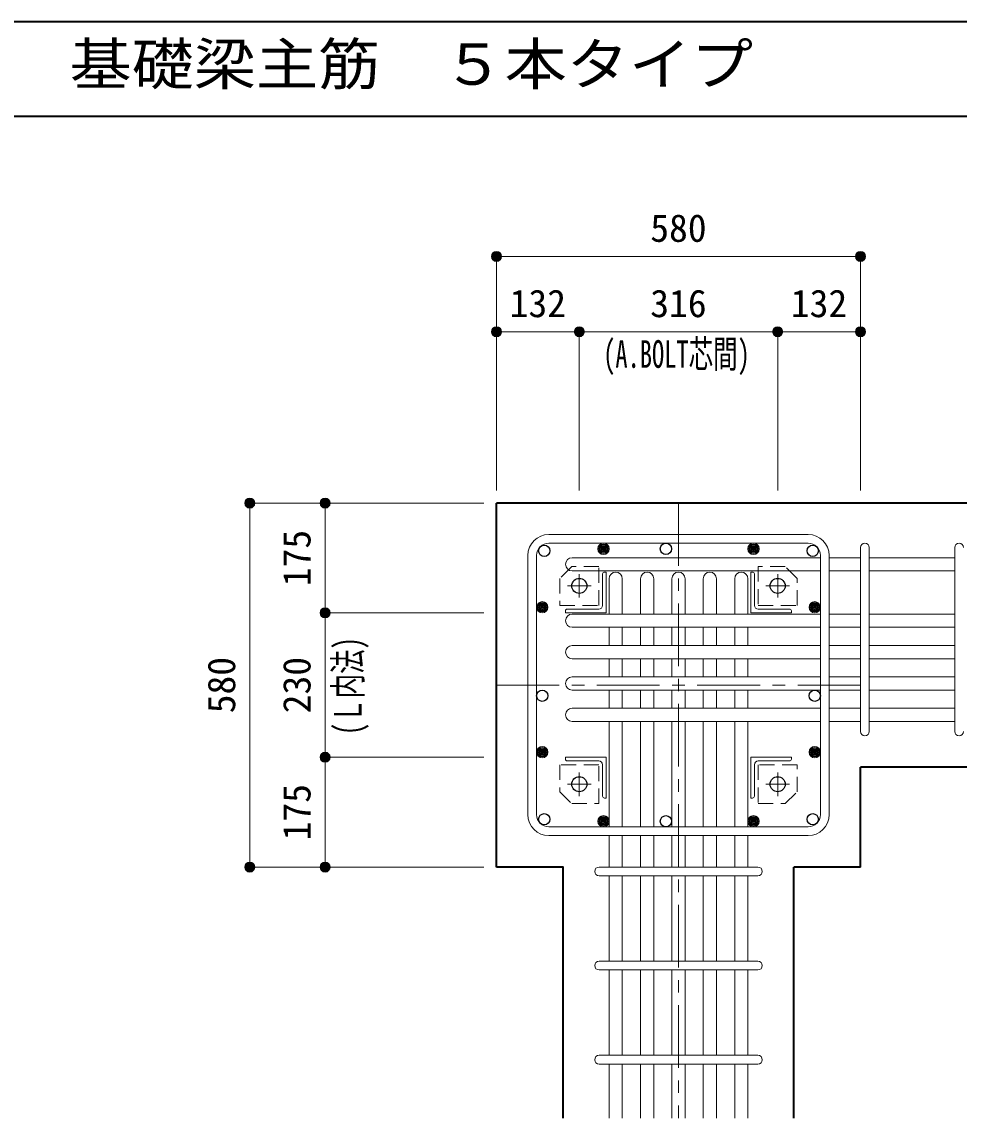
# Model space of a CAD drawing. Units: millimetres at full size, sheet at 1:20. Extents: x -3982 to 3969, y -2797 to 2801.
# Drawn here: x -628 to 865, y -1745 to 2 of the extents above; entities that cross this region are included whole.
import ezdxf
from ezdxf.enums import TextEntityAlignment as Align

# ---------------------------------------------------------------- set-up
doc = ezdxf.new("R2010")
doc.units = ezdxf.units.MM
doc.header["$LTSCALE"] = 20
doc.header["$PDMODE"] = 32
doc.header["$PDSIZE"] = 12
doc.linetypes.add('CHAIN1', pattern=[8, 5, -1, 1, -1])
doc.linetypes.add('DASHED1', pattern=[1.8, 1.2, -0.6])
for name, color, linetype, lineweight in [('6-1_躯体線', 2, 'Continuous', 35), ('6-2_A.Bolt_', 4, 'Continuous', 9), ('6-3_柱型主筋', 4, 'Continuous', 9), ('6-4_フープ', 7, 'Continuous', 18), ('6-5_梁主筋', 7, 'Continuous', 18), ('6-6_S.T.P.', 7, 'Continuous', 18), ('6-7_文字', 7, 'Continuous', 18), ('6-9', 4, 'DASHED1', 9), ('6-D_寸法', 4, 'Continuous', 9), ('F-0_枠', 6, 'Continuous', 40)]:
    doc.layers.add(name, color=color, linetype=linetype, lineweight=lineweight)
doc.styles.add('ＭＳ ゴシック', font='')
doc.styles.get('ＭＳ ゴシック').set_extended_font_data('MS Gothic')

msp = doc.modelspace()

# ---------------------------------------------------------------- linework, layer by layer
at = {"layer": '6-1_躯体線'}
for p, q in [((1108.29, -764.67), (128.29, -764.67)), ((128.29, -1344.67), (128.29, -764.67)), ((1108.29, -1185.67), (708.29, -1185.67)), ((708.29, -1344.67), (708.29, -1185.67)), ((601.79, -1744.67), (601.79, -1344.67)), ((708.29, -1344.67), (601.79, -1344.67))]:
    msp.add_line(p, q, dxfattribs=at)
msp.add_lwpolyline([(234.79, -1744.67), (234.79, -1344.67), (128.29, -1344.67)], dxfattribs=at)
at = {"layer": '6-2_A.Bolt_', "linetype": 'CHAIN1'}
for p, q in [((260.29, -915.37), (260.29, -877.87)), ((576.29, -915.37), (576.29, -877.87)), ((278.99, -896.67), (241.49, -896.67)), ((557.59, -896.67), (595.09, -896.67)), ((260.29, -1193.97), (260.29, -1231.47)), ((576.29, -1193.97), (576.29, -1231.47)), ((278.99, -1212.67), (241.49, -1212.67)), ((557.59, -1212.67), (595.09, -1212.67))]:
    msp.add_line(p, q, dxfattribs=at)
at = {"layer": '6-2_A.Bolt_'}
for p, q in [((297.29, -877.67), (297.29, -927.67)), ((303.29, -874.67), (300.29, -874.67)), ((303.29, -874.67), (303.29, -939.67)), ((533.29, -874.67), (533.29, -939.67)), ((533.29, -874.67), (536.29, -874.67)), ((539.29, -877.67), (539.29, -927.67)), ((238.29, -939.67), (238.29, -936.67)), ((238.29, -939.67), (303.29, -939.67)), ((241.29, -933.67), (291.29, -933.67)), ((598.29, -939.67), (533.29, -939.67)), ((595.29, -933.67), (545.29, -933.67)), ((598.29, -939.67), (598.29, -936.67)), ((238.29, -1169.67), (238.29, -1172.67)), ((238.29, -1169.67), (303.29, -1169.67)), ((303.29, -1234.67), (303.29, -1169.67)), ((598.29, -1169.67), (533.29, -1169.67)), ((533.29, -1234.67), (533.29, -1169.67)), ((598.29, -1169.67), (598.29, -1172.67)), ((241.29, -1175.67), (291.29, -1175.67)), ((297.29, -1231.67), (297.29, -1181.67)), ((539.29, -1231.67), (539.29, -1181.67)), ((595.29, -1175.67), (545.29, -1175.67)), ((303.29, -1234.67), (300.29, -1234.67)), ((533.29, -1234.67), (536.29, -1234.67))]:
    msp.add_line(p, q, dxfattribs=at)
at = {"layer": '6-2_A.Bolt_', "color": 3, "lineweight": 25}
for centre in [(260.29, -896.67), (576.29, -896.67), (260.29, -1212.67), (576.29, -1212.67)]:
    msp.add_circle(centre, 12, dxfattribs=at)
at = {"layer": '6-2_A.Bolt_'}
for centre, radius, start, end in [((300.29, -877.67), 3, 90, 180), ((536.29, -877.67), 3, 0, 90), ((241.29, -936.67), 3, 90, 180), ((291.29, -927.67), 6, 270, 0), ((545.29, -927.67), 6, 180, 270), ((595.29, -936.67), 3, 0, 90), ((241.29, -1172.67), 3, 180, 270), ((291.29, -1181.67), 6, 0, 90), ((545.29, -1181.67), 6, 90, 180), ((595.29, -1172.67), 3, 270, 0), ((300.29, -1231.67), 3, 180, 270), ((536.29, -1231.67), 3, 270, 0)]:
    msp.add_arc(centre, radius, start, end, dxfattribs=at)
at = {"layer": '6-3_柱型主筋', "color": 3, "lineweight": 25}
for centre in [(204.37, -840.75), (398.29, -837.67), (632.22, -840.75), (201.29, -1071.67), (635.29, -1071.67), (204.37, -1268.6), (398.29, -1271.67), (632.22, -1268.6)]:
    msp.add_circle(centre, 9, dxfattribs=at)
at = {"layer": '6-3_柱型主筋'}
for centre, radius in [((298.79, -837.67), 9), ((298.79, -837.67), 7.6), ((298.79, -837.67), 6.2), ((298.79, -837.67), 4.8), ((298.79, -837.67), 3.4), ((298.79, -837.67), 2), ((298.79, -837.67), 0.6), ((537.79, -837.67), 9), ((537.79, -837.67), 7.6), ((537.79, -837.67), 6.2), ((537.79, -837.67), 4.8), ((537.79, -837.67), 3.4), ((537.79, -837.67), 2), ((537.79, -837.67), 0.6), ((201.29, -930.67), 9), ((201.29, -930.67), 7.6), ((201.29, -930.67), 6.2), ((635.29, -930.67), 9), ((635.29, -930.67), 7.6), ((635.29, -930.67), 6.2), ((201.29, -930.67), 4.8), ((201.29, -930.67), 3.4), ((201.29, -930.67), 2), ((201.29, -930.67), 0.6), ((635.29, -930.67), 4.8), ((635.29, -930.67), 3.4), ((635.29, -930.67), 2), ((635.29, -930.67), 0.6), ((201.29, -1161.63), 9), ((635.29, -1161.63), 9), ((201.29, -1161.63), 7.6), ((201.29, -1161.63), 6.2), ((201.29, -1161.63), 4.8), ((201.29, -1161.63), 3.4), ((201.29, -1161.63), 2), ((201.29, -1161.63), 0.6), ((635.29, -1161.63), 7.6), ((635.29, -1161.63), 6.2), ((635.29, -1161.63), 4.8), ((635.29, -1161.63), 3.4), ((635.29, -1161.63), 2), ((635.29, -1161.63), 0.6), ((298.79, -1271.67), 9), ((298.79, -1271.67), 7.6), ((298.79, -1271.67), 6.2), ((298.79, -1271.67), 4.8), ((298.79, -1271.67), 3.4), ((298.79, -1271.67), 2), ((298.79, -1271.67), 0.6), ((537.79, -1271.67), 9), ((537.79, -1271.67), 7.6), ((537.79, -1271.67), 6.2), ((537.79, -1271.67), 4.8), ((537.79, -1271.67), 3.4), ((537.79, -1271.67), 2), ((537.79, -1271.67), 0.6)]:
    msp.add_circle(centre, radius, dxfattribs=at)
at = {"layer": '6-4_フープ'}
for p, q in [((624.79, -814.67), (211.79, -814.67)), ((624.79, -828.67), (211.79, -828.67)), ((178.29, -1261.17), (178.29, -848.17)), ((192.29, -1261.17), (192.29, -848.17)), ((644.29, -1261.17), (644.29, -848.17)), ((658.29, -1261.17), (658.29, -848.17)), ((624.79, -1280.67), (211.79, -1280.67)), ((624.79, -1294.67), (211.79, -1294.67))]:
    msp.add_line(p, q, dxfattribs=at)
for centre, radius, start, end in [((211.79, -848.17), 33.5, 90, 180), ((624.79, -848.17), 33.5, 0, 90), ((211.79, -848.17), 19.5, 90, 180), ((624.79, -848.17), 19.5, 0, 90), ((211.79, -1261.17), 33.5, 180, 270), ((211.79, -1261.17), 19.5, 180, 270), ((624.79, -1261.17), 19.5, 270, 0), ((624.79, -1261.17), 33.5, 270, 0)]:
    msp.add_arc(centre, radius, start, end, dxfattribs=at)
at = {"layer": '6-5_梁主筋'}
for p, q in [((248.79, -851.75), (644.29, -851.75)), ((708.29, -851.75), (658.29, -851.75)), ((858.29, -851.75), (722.29, -851.75)), ((248.79, -872.75), (644.29, -872.75)), ((708.29, -872.75), (658.29, -872.75)), ((858.29, -872.75), (722.29, -872.75)), ((307.79, -885.17), (307.79, -941.67)), ((328.79, -885.17), (328.79, -941.67)), ((357.79, -885.17), (357.79, -941.67)), ((378.79, -885.17), (378.79, -941.67)), ((407.79, -885.17), (407.79, -941.67)), ((428.79, -885.17), (428.79, -941.67)), ((457.79, -885.17), (457.79, -941.67)), ((478.79, -885.17), (478.79, -941.67)), ((507.79, -885.17), (507.79, -941.67)), ((528.79, -885.17), (528.79, -941.67)), ((248.79, -941.67), (644.29, -941.67)), ((708.29, -941.67), (658.29, -941.67)), ((858.29, -941.67), (722.29, -941.67)), ((248.79, -962.67), (644.29, -962.67)), ((307.79, -962.67), (307.79, -991.67)), ((328.79, -962.67), (328.79, -991.67)), ((357.79, -962.67), (357.79, -991.67)), ((378.79, -962.67), (378.79, -991.67)), ((407.79, -962.67), (407.79, -991.67)), ((428.79, -962.67), (428.79, -991.67)), ((457.79, -962.67), (457.79, -991.67)), ((478.79, -962.67), (478.79, -991.67)), ((507.79, -962.67), (507.79, -991.67)), ((528.79, -962.67), (528.79, -991.67)), ((708.29, -962.67), (658.29, -962.67)), ((858.29, -962.67), (722.29, -962.67)), ((248.79, -991.67), (644.29, -991.67)), ((708.29, -991.67), (658.29, -991.67)), ((858.29, -991.67), (722.29, -991.67)), ((248.79, -1012.67), (644.29, -1012.67)), ((307.79, -1012.67), (307.79, -1041.67)), ((328.79, -1012.67), (328.79, -1041.67)), ((357.79, -1012.67), (357.79, -1041.67)), ((378.79, -1012.67), (378.79, -1041.67)), ((407.79, -1012.67), (407.79, -1041.67)), ((428.79, -1012.67), (428.79, -1041.67)), ((457.79, -1012.67), (457.79, -1041.67)), ((478.79, -1012.67), (478.79, -1041.67)), ((507.79, -1012.67), (507.79, -1041.67)), ((528.79, -1012.67), (528.79, -1041.67)), ((708.29, -1012.67), (658.29, -1012.67)), ((858.29, -1012.67), (722.29, -1012.67)), ((248.79, -1041.67), (644.29, -1041.67)), ((708.29, -1041.67), (658.29, -1041.67)), ((858.29, -1041.67), (722.29, -1041.67)), ((248.79, -1062.67), (644.29, -1062.67)), ((307.79, -1062.67), (307.79, -1091.67)), ((328.79, -1062.67), (328.79, -1091.67)), ((357.79, -1062.67), (357.79, -1091.67)), ((378.79, -1062.67), (378.79, -1091.67)), ((407.79, -1062.67), (407.79, -1091.67)), ((428.79, -1062.67), (428.79, -1091.67)), ((457.79, -1062.67), (457.79, -1091.67)), ((478.79, -1062.67), (478.79, -1091.67)), ((507.79, -1062.67), (507.79, -1091.67)), ((528.79, -1062.67), (528.79, -1091.67)), ((708.29, -1062.67), (658.29, -1062.67)), ((858.29, -1062.67), (722.29, -1062.67)), ((248.79, -1091.67), (644.29, -1091.67)), ((708.29, -1091.67), (658.29, -1091.67)), ((858.29, -1091.67), (722.29, -1091.67)), ((248.79, -1112.67), (644.29, -1112.67)), ((307.79, -1112.67), (307.79, -1280.67)), ((328.79, -1112.67), (328.79, -1280.67)), ((357.79, -1112.67), (357.79, -1280.67)), ((378.79, -1112.67), (378.79, -1280.67)), ((407.79, -1112.67), (407.79, -1280.67)), ((428.79, -1112.67), (428.79, -1280.67)), ((457.79, -1112.67), (457.79, -1280.67)), ((478.79, -1112.67), (478.79, -1280.67)), ((507.79, -1112.67), (507.79, -1280.67)), ((528.79, -1112.67), (528.79, -1280.67)), ((708.29, -1112.67), (658.29, -1112.67)), ((858.29, -1112.67), (722.29, -1112.67)), ((307.79, -1294.67), (307.79, -1344.67)), ((328.79, -1294.67), (328.79, -1344.67)), ((357.79, -1294.67), (357.79, -1344.67)), ((378.79, -1294.67), (378.79, -1344.67)), ((407.79, -1294.67), (407.79, -1344.67)), ((428.79, -1294.67), (428.79, -1344.67)), ((457.79, -1294.67), (457.79, -1344.67)), ((478.79, -1294.67), (478.79, -1344.67)), ((507.79, -1294.67), (507.79, -1344.67)), ((528.79, -1294.67), (528.79, -1344.67)), ((307.79, -1358.67), (307.79, -1494.67)), ((328.79, -1358.67), (328.79, -1494.67)), ((357.79, -1358.67), (357.79, -1494.67)), ((378.79, -1358.67), (378.79, -1494.67)), ((407.79, -1358.67), (407.79, -1494.67)), ((428.79, -1358.67), (428.79, -1494.67)), ((457.79, -1358.67), (457.79, -1494.67)), ((478.79, -1358.67), (478.79, -1494.67)), ((507.79, -1358.67), (507.79, -1494.67)), ((528.79, -1358.67), (528.79, -1494.67)), ((307.79, -1508.67), (307.79, -1644.67)), ((328.79, -1508.67), (328.79, -1644.67)), ((357.79, -1508.67), (357.79, -1644.67)), ((378.79, -1508.67), (378.79, -1644.67)), ((407.79, -1508.67), (407.79, -1644.67)), ((428.79, -1508.67), (428.79, -1644.67)), ((457.79, -1508.67), (457.79, -1644.67)), ((478.79, -1508.67), (478.79, -1644.67)), ((507.79, -1508.67), (507.79, -1644.67)), ((528.79, -1508.67), (528.79, -1644.67)), ((307.79, -1658.67), (307.79, -1744.67)), ((328.79, -1658.67), (328.79, -1744.67)), ((357.79, -1658.67), (357.79, -1744.67)), ((378.79, -1658.67), (378.79, -1744.67)), ((407.79, -1658.67), (407.79, -1744.67)), ((428.79, -1658.67), (428.79, -1744.67)), ((457.79, -1658.67), (457.79, -1744.67)), ((478.79, -1658.67), (478.79, -1744.67)), ((507.79, -1658.67), (507.79, -1744.67)), ((528.79, -1658.67), (528.79, -1744.67))]:
    msp.add_line(p, q, dxfattribs=at)
for centre, start, end in [((248.79, -862.25), 90, 180), ((248.79, -862.25), 180, 270), ((318.29, -885.17), 90, 180), ((318.29, -885.17), 0, 90), ((368.29, -885.17), 90, 180), ((368.29, -885.17), 0, 90), ((418.29, -885.17), 90, 180), ((418.29, -885.17), 0, 90), ((468.29, -885.17), 90, 180), ((468.29, -885.17), 0, 90), ((518.29, -885.17), 90, 180), ((518.29, -885.17), 0, 90), ((248.79, -952.17), 90, 180), ((248.79, -952.17), 180, 270), ((248.79, -1002.17), 90, 180), ((248.79, -1002.17), 180, 270), ((248.79, -1052.17), 90, 180), ((248.79, -1052.17), 180, 270), ((248.79, -1102.17), 90, 180), ((248.79, -1102.17), 180, 270)]:
    msp.add_arc(centre, 10.5, start, end, dxfattribs=at)
at = {"layer": '6-6_S.T.P.'}
for p, q in [((708.29, -1128.67), (708.29, -836.14)), ((708.29, -1128.67), (708.29, -836.14)), ((708.29, -1128.67), (708.29, -836.14)), ((708.29, -1128.67), (708.29, -836.14)), ((722.29, -1128.67), (722.29, -836.14)), ((722.29, -1128.67), (722.29, -836.14)), ((722.29, -1128.67), (722.29, -836.14)), ((722.29, -1128.67), (722.29, -836.14)), ((858.29, -1128.67), (858.29, -836.14)), ((291.79, -1344.67), (544.4, -1344.67)), ((291.79, -1358.67), (544.4, -1358.67)), ((291.79, -1494.67), (544.4, -1494.67)), ((291.79, -1508.67), (544.4, -1508.67)), ((291.79, -1644.67), (544.4, -1644.67)), ((291.79, -1658.67), (544.4, -1658.67))]:
    msp.add_line(p, q, dxfattribs=at)
for centre, start, end in [((715.29, -835.75), 0, 180), ((715.29, -835.75), 0, 180), ((715.29, -835.75), 0, 180), ((715.29, -835.75), 0, 180), ((865.29, -835.75), 0, 180), ((715.29, -1128.67), 180, 0), ((715.29, -1128.67), 180, 0), ((715.29, -1128.67), 180, 0), ((715.29, -1128.67), 180, 0), ((865.29, -1128.67), 180, 0), ((291.79, -1351.67), 90, 270), ((291.79, -1351.67), 90, 270), ((291.79, -1351.67), 90, 270), ((291.79, -1351.67), 90, 270), ((544.79, -1351.67), 270, 90), ((544.79, -1351.67), 270, 90), ((544.79, -1351.67), 270, 90), ((544.79, -1351.67), 270, 90), ((291.79, -1501.67), 90, 270), ((544.79, -1501.67), 270, 90), ((291.79, -1651.67), 90, 270), ((544.79, -1651.67), 270, 90)]:
    msp.add_arc(centre, 7, start, end, dxfattribs=at)
at = {"layer": '6-9'}
for points in [[(291.29, -865.67), (248.29, -865.67), (229.29, -884.67), (229.29, -927.67), (291.29, -927.67)], [(607.29, -927.67), (607.29, -884.67), (588.29, -865.67), (545.29, -865.67), (545.29, -927.67)], [(229.29, -1181.67), (229.29, -1224.67), (248.29, -1243.67), (291.29, -1243.67), (291.29, -1181.67)], [(545.29, -1243.67), (588.29, -1243.67), (607.29, -1224.67), (607.29, -1181.67), (545.29, -1181.67)]]:
    msp.add_lwpolyline(points, close=True, dxfattribs=at)
at = {"layer": '6-D_寸法'}
for p, q in [((128.29, -371.65), (708.29, -371.65)), ((708.29, -371.65), (708.29, -491.65)), ((128.29, -491.65), (260.29, -491.65)), ((260.29, -491.65), (260.29, -744.67)), ((260.29, -491.65), (576.29, -491.65)), ((576.29, -491.65), (576.29, -744.67)), ((576.29, -491.65), (708.29, -491.65)), ((708.29, -491.65), (708.29, -744.67)), ((-264.74, -764.67), (-144.74, -764.67)), ((-264.74, -764.67), (-264.74, -1344.67)), ((-144.74, -764.67), (108.29, -764.67)), ((-144.74, -764.67), (-144.74, -939.67)), ((-144.74, -939.67), (108.29, -939.67)), ((-144.74, -939.67), (-144.74, -1169.67)), ((-144.74, -1169.67), (108.29, -1169.67)), ((-144.74, -1169.67), (-144.74, -1344.67))]:
    msp.add_line(p, q, dxfattribs=at)
at = {"layer": '6-D_寸法', "linetype": 'CHAIN1'}
for p, q in [((418.29, -764.67), (418.29, -1744.67)), ((128.29, -1054.67), (708.29, -1054.67))]:
    msp.add_line(p, q, dxfattribs=at)
at = {"layer": '6-D_寸法'}
for points in [[(128.29, -371.65), (128.29, -491.65), (128.29, -744.67)], [(-264.74, -1344.67), (-144.74, -1344.67), (108.29, -1344.67)]]:
    msp.add_lwpolyline(points, dxfattribs=at)
for centre, radius in [((128.29, -371.65), 8), ((128.29, -371.65), 7.2), ((128.29, -371.65), 6.4), ((128.29, -371.65), 5.6), ((708.29, -371.65), 8), ((708.29, -371.65), 7.2), ((708.29, -371.65), 6.4), ((708.29, -371.65), 5.6), ((128.29, -371.65), 4.8), ((128.29, -371.65), 4), ((128.29, -371.65), 3.2), ((128.29, -371.65), 2.4), ((128.29, -371.65), 1.6), ((128.29, -371.65), 0.8), ((708.29, -371.65), 4.8), ((708.29, -371.65), 4), ((708.29, -371.65), 3.2), ((708.29, -371.65), 2.4), ((708.29, -371.65), 1.6), ((708.29, -371.65), 0.8), ((128.29, -491.65), 8), ((128.29, -491.65), 7.2), ((128.29, -491.65), 6.4), ((128.29, -491.65), 5.6), ((128.29, -491.65), 4.8), ((128.29, -491.65), 4), ((128.29, -491.65), 3.2), ((260.29, -491.65), 8), ((260.29, -491.65), 7.2), ((260.29, -491.65), 6.4), ((260.29, -491.65), 5.6), ((260.29, -491.65), 4.8), ((260.29, -491.65), 4), ((260.29, -491.65), 3.2), ((576.29, -491.65), 8), ((576.29, -491.65), 7.2), ((576.29, -491.65), 6.4), ((576.29, -491.65), 5.6), ((576.29, -491.65), 4.8), ((576.29, -491.65), 4), ((576.29, -491.65), 3.2), ((708.29, -491.65), 8), ((708.29, -491.65), 7.2), ((708.29, -491.65), 6.4), ((708.29, -491.65), 5.6), ((708.29, -491.65), 4.8), ((708.29, -491.65), 4), ((708.29, -491.65), 3.2), ((128.29, -491.65), 2.4), ((128.29, -491.65), 1.6), ((128.29, -491.65), 0.8), ((260.29, -491.65), 2.4), ((260.29, -491.65), 1.6), ((260.29, -491.65), 0.8), ((576.29, -491.65), 2.4), ((576.29, -491.65), 1.6), ((576.29, -491.65), 0.8), ((708.29, -491.65), 2.4), ((708.29, -491.65), 1.6), ((708.29, -491.65), 0.8), ((-264.74, -764.67), 8), ((-264.74, -764.67), 7.2), ((-264.74, -764.67), 6.4), ((-264.74, -764.67), 5.6), ((-264.74, -764.67), 4.8), ((-264.74, -764.67), 4), ((-264.74, -764.67), 3.2), ((-264.74, -764.67), 2.4), ((-264.74, -764.67), 1.6), ((-264.74, -764.67), 0.8), ((-144.74, -764.67), 8), ((-144.74, -764.67), 7.2), ((-144.74, -764.67), 6.4), ((-144.74, -764.67), 5.6), ((-144.74, -764.67), 4.8), ((-144.74, -764.67), 4), ((-144.74, -764.67), 3.2), ((-144.74, -764.67), 2.4), ((-144.74, -764.67), 1.6), ((-144.74, -764.67), 0.8), ((-144.74, -939.67), 8), ((-144.74, -939.67), 7.2), ((-144.74, -939.67), 6.4), ((-144.74, -939.67), 5.6), ((-144.74, -939.67), 4.8), ((-144.74, -939.67), 4), ((-144.74, -939.67), 3.2), ((-144.74, -939.67), 2.4), ((-144.74, -939.67), 1.6), ((-144.74, -939.67), 0.8), ((-144.74, -1169.67), 8), ((-144.74, -1169.67), 7.2), ((-144.74, -1169.67), 6.4), ((-144.74, -1169.67), 5.6), ((-144.74, -1169.67), 4.8), ((-144.74, -1169.67), 4), ((-144.74, -1169.67), 3.2), ((-144.74, -1169.67), 2.4), ((-144.74, -1169.67), 1.6), ((-144.74, -1169.67), 0.8), ((-264.74, -1344.67), 8), ((-264.74, -1344.67), 7.2), ((-264.74, -1344.67), 6.4), ((-264.74, -1344.67), 5.6), ((-264.74, -1344.67), 4.8), ((-264.74, -1344.67), 4), ((-264.74, -1344.67), 3.2), ((-264.74, -1344.67), 2.4), ((-264.74, -1344.67), 1.6), ((-264.74, -1344.67), 0.8), ((-144.74, -1344.67), 8), ((-144.74, -1344.67), 7.2), ((-144.74, -1344.67), 6.4), ((-144.74, -1344.67), 5.6), ((-144.74, -1344.67), 4.8), ((-144.74, -1344.67), 4), ((-144.74, -1344.67), 3.2), ((-144.74, -1344.67), 2.4), ((-144.74, -1344.67), 1.6), ((-144.74, -1344.67), 0.8)]:
    msp.add_circle(centre, radius, dxfattribs=at)
at = {"layer": '6-D_寸法', "color": 7}
for p in [(128.29, -371.65), (708.29, -371.65), (128.29, -491.65), (260.29, -491.65), (576.29, -491.65), (708.29, -491.65), (-264.74, -764.67), (-144.74, -764.67), (-144.74, -939.67), (-144.74, -1169.67), (-264.74, -1344.67), (-144.74, -1344.67)]:
    msp.add_point(p, dxfattribs=at)
at = {"layer": 'F-0_枠', "color": 2, "lineweight": 35}
for p, q in [((2482.4, 1.97), (-3981.92, 1.97)), ((-3981.92, -148.03), (2482.4, -148.03))]:
    msp.add_line(p, q, dxfattribs=at)

# ---------------------------------------------------------------- texts
at = {"layer": '6-7_文字', "color": 2, "style": 'ＭＳ ゴシック', "width": 1.1}
msp.add_text('\u3000\u3000基礎梁主筋\u3000５本タイプ', height=65.98, dxfattribs=at).set_placement((-749.76, -118.03), align=Align.BOTTOM_LEFT)
at = {"layer": '6-D_寸法', "style": 'ＭＳ ゴシック'}
for s, p in [('580', (373.29, -361.65)), ('132', (149.29, -481.65)), ('316', (373.29, -481.65)), ('132', (597.29, -481.65))]:
    msp.add_text(s, height=43.99, dxfattribs=at).set_placement(p, align=Align.BOTTOM_LEFT)
at = {"layer": '6-D_寸法', "style": 'ＭＳ ゴシック', "width": 0.65}
msp.add_text('(A.BOLT芯間)', height=43.99, dxfattribs=at).set_placement((298.29, -562.38), align=Align.BOTTOM_LEFT)
at = {"layer": '6-D_寸法', "style": 'ＭＳ ゴシック'}
for s, p in [('175', (-154.74, -897.17)), ('580', (-274.74, -1099.67)), ('230', (-154.74, -1099.67)), ('175', (-154.74, -1302.17))]:
    msp.add_text(s, height=43.99, rotation=90, dxfattribs=at).set_placement(p, align=Align.BOTTOM_LEFT)
at = {"layer": '6-D_寸法', "style": 'ＭＳ ゴシック', "width": 0.65}
msp.add_text('(Ｌ内法)', height=43.99, rotation=90, dxfattribs=at).set_placement((-73.38, -1134.3), align=Align.BOTTOM_LEFT)

doc.saveas('drawing.dxf')
